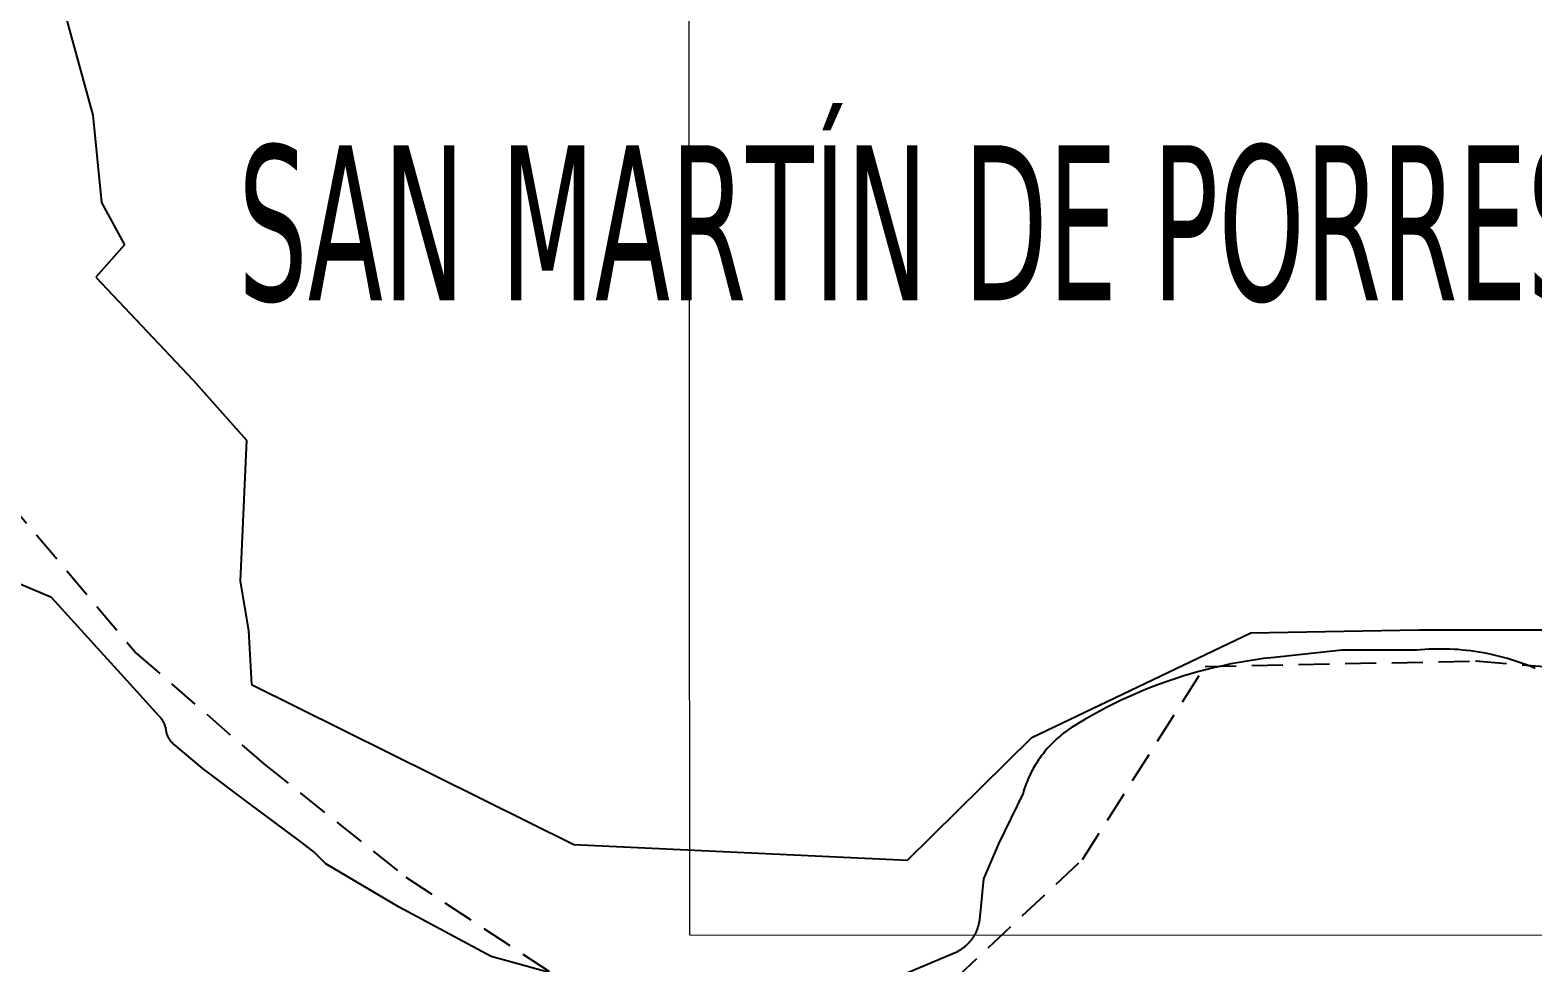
# Model space of a CAD drawing. Header units: metres. Extents: x 2 to 659295185, y -28 to 1124222152.
# Drawn here: x 652752 to 655167, y 1120948 to 1122447 of the extents above; entities that cross this region are included whole.
import ezdxf

# ---------------------------------------------------------------- set-up
doc = ezdxf.new("R2010")
doc.units = ezdxf.units.M
doc.header["$MEASUREMENT"] = 0
doc.linetypes.add('HIDDEN', pattern=[0.375, 0.25, -0.125])
for name, color, linetype in [('CERCA', 7, 'CONTINUOUS'), ('División Parroquial', 130, 'CONTINUOUS'), ('MANZANA', 30, 'CONTINUOUS'), ('TEXTOS', 7, 'CONTINUOUS')]:
    doc.layers.add(name, color=color, linetype=linetype)
doc.layers.add('Limite Municipio', color=1, linetype='HIDDEN', lineweight=30)
doc.styles.get("Standard").update_dxf_attribs({"font": 'tahoma.ttf'})

msp = doc.modelspace()

# ---------------------------------------------------------------- linework, layer by layer
at = {"layer": 'CERCA', "lineweight": 0}
for p, q in [((653807.4947, 1126830.69), (653811.9891, 1120992.707)), ((653811.9891, 1120992.707), (662155.7364, 1120989.7879))]:
    msp.add_line(p, q, dxfattribs=at)
at = {"layer": 'División Parroquial', "color": 1, "flags": 128}
for points in [[(653768.3066, 1120881.6723), (653493.1015, 1120958.0268), (653345.3607, 1121037.3406), (653227.272, 1121107.1264), (653208.2323, 1121126.1626), (653185.3749, 1121143.9289), (653101.5724, 1121206.1063), (653030.4684, 1121259.4054), (652983.4919, 1121298.7374), (652982.3622, 1121299.7372), (652981.4304, 1121300.627), (652980.5399, 1121301.5469), (652979.674, 1121302.5067), (652978.8412, 1121303.4865), (652978.0414, 1121304.4963), (652977.2827, 1121305.536), (652976.5571, 1121306.5958), (652975.8727, 1121307.6856), (652975.2213, 1121308.7954), (652974.6111, 1121309.9252), (652974.0421, 1121311.0849), (652973.5144, 1121312.2547), (652973.0279, 1121313.4444), (652972.5826, 1121314.6542), (652972.1786, 1121315.8739), (652971.8157, 1121317.1137), (652971.5024, 1121318.3634), (652971.2303, 1121319.6132), (652970.9994, 1121320.8829), (652970.818, 1121322.1527), (652970.4387, 1121324.2622), (652970.1336, 1121325.602), (652969.779, 1121326.9317), (652969.3832, 1121328.2414), (652968.9462, 1121329.5412), (652968.4597, 1121330.8309), (652967.9237, 1121332.0906), (652967.3465, 1121333.3404), (652966.7363, 1121334.5701), (652966.0684, 1121335.7699), (652965.3675, 1121336.9497), (652964.6254, 1121338.0994), (652963.842, 1121339.2292), (652963.0174, 1121340.329), (652962.1599, 1121341.3987), (652961.2693, 1121342.4385), (652960.3293, 1121343.4483), (652959.3645, 1121344.4181), (652918.8939, 1121389.0291), (652786.6883, 1121534.7594), (646297.5304, 1124286.6393)], [(655170.9907, 1121421.0025), (655164.7815, 1121423.592), (655158.523, 1121426.0815), (655152.2231, 1121428.461), (655145.8903, 1121430.7306), (655139.5163, 1121432.8901), (655133.101, 1121434.9297), (655126.6528, 1121436.8693), (655120.1715, 1121438.6889), (655113.6573, 1121440.3886), (655107.1184, 1121441.9883), (655100.5547, 1121443.468), (655093.958, 1121444.8277), (655087.3448, 1121446.0774), (655080.7069, 1121447.2072), (655074.0525, 1121448.227), (655067.3816, 1121449.1268), (655060.7025, 1121449.9167), (655053.9986, 1121450.5765), (655047.2948, 1121451.1264), (655040.5744, 1121451.5663), (655033.854, 1121451.8763), (655027.1254, 1121452.0762), (655020.3886, 1121452.1562), (655013.66, 1121452.1262), (655006.9313, 1121451.9662), (655000.2027, 1121451.6963), (654993.4824, 1121451.3064), (654986.7703, 1121450.8065), (654980.0664, 1121450.1766), (654860.3532, 1121450.1766), (654752.0441, 1121438.7889), (654734.5299, 1121436.7393), (654721.353, 1121434.9297), (654708.2174, 1121432.8901), (654695.1147, 1121430.6106), (654682.0533, 1121428.1111), (654669.0331, 1121425.3916), (654656.0707, 1121422.4323), (654643.1577, 1121419.2529), (654630.3024, 1121415.8536), (654617.5049, 1121412.2243), (654604.7733, 1121408.3751), (654592.1159, 1121404.3059), (654579.5245, 1121400.0068), (654567.0156, 1121395.4977), (654554.5891, 1121390.7687), (654542.245, 1121385.8197), (654529.9835, 1121380.6608), (654517.8208, 1121375.2918), (654505.7489, 1121369.703), (654493.7842, 1121363.9142), (654481.9184, 1121357.9054), (654470.1516, 1121351.6966), (654458.5085, 1121345.288), (654446.9726, 1121338.6693), (654435.5521, 1121331.8507), (654424.247, 1121324.8421), (654421.0064, 1121322.6326), (654418.3265, 1121320.733), (654415.6878, 1121318.7833), (654413.0739, 1121316.7938), (654410.5012, 1121314.7542), (654407.9697, 1121312.6746), (654405.463, 1121310.545), (654403.0057, 1121308.3755), (654400.5814, 1121306.1659), (654398.1901, 1121303.9064), (654395.8483, 1121301.6168), (654393.5395, 1121299.2773), (654391.2719, 1121296.9078), (654389.0537, 1121294.4883), (654386.8686, 1121292.0388), (654384.7329, 1121289.5493), (654382.6385, 1121287.0198), (654380.5935, 1121284.4503), (654378.5898, 1121281.8509), (654376.6273, 1121279.2214), (654374.7225, 1121276.5519), (654372.8507, 1121273.8525), (654371.0366, 1121271.1231), (654369.2637, 1121268.3536), (654367.5486, 1121265.5642), (654365.8747, 1121262.7348), (654364.2502, 1121259.8853), (654362.6753, 1121257.0059), (654361.1581, 1121254.0965), (654359.682, 1121251.1671), (654358.2638, 1121248.2077), (654356.895, 1121245.2183), (654355.5839, 1121242.2089), (654354.3222, 1121239.1796), (654353.1101, 1121236.1302), (654351.9557, 1121233.0608), (654350.8507, 1121229.9714), (654349.8035, 1121226.8621), (654348.8058, 1121223.7327), (654347.8658, 1121220.5833), (654308.5248, 1121139.1199), (654284.3645, 1121082.7814), (654278.3203, 1121022.4137), (654278.2131, 1121020.794), (654278.1142, 1121019.5942), (654277.9905, 1121018.4045), (654277.8503, 1121017.2147), (654277.6854, 1121016.025), (654277.504, 1121014.8452), (654277.2978, 1121013.6655), (654277.0752, 1121012.4857), (654276.8278, 1121011.3059), (654276.5639, 1121010.1462), (654276.2753, 1121008.9764), (654275.9702, 1121007.8166), (654275.6404, 1121006.6669), (654275.2941, 1121005.5171), (654274.9313, 1121004.3773), (654274.5437, 1121003.2376), (654274.1314, 1121002.1178), (654273.7109, 1121000.998), (654273.2656, 1120999.8783), (654272.7956, 1120998.7785), (654272.3173, 1120997.6787), (654271.8061, 1120996.5889), (654271.2866, 1120995.5092), (654270.7506, 1120994.4394), (654270.1899, 1120993.3796), (654269.6127, 1120992.3298), (654269.0107, 1120991.29), (654268.4006, 1120990.2602), (654267.7656, 1120989.2404), (654267.1142, 1120988.2306), (654266.4463, 1120987.2408), (654265.7619, 1120986.251), (654265.061, 1120985.2812), (654264.3436, 1120984.3214), (654263.6097, 1120983.3716), (654262.8593, 1120982.4418), (654262.0925, 1120981.522), (654261.3009, 1120980.6122), (654260.5093, 1120979.7224), (654259.6929, 1120978.8425), (654258.8601, 1120977.9727), (654258.0108, 1120977.1229), (654257.1532, 1120976.2931), (654256.2792, 1120975.4732), (654255.3886, 1120974.6634), (654254.4898, 1120973.8736), (654253.5745, 1120973.1037), (654252.6427, 1120972.3439), (654251.7027, 1120971.604), (654250.7462, 1120970.8842), (654249.7814, 1120970.1743), (654248.8002, 1120969.4844), (654247.8024, 1120968.8046), (654246.8047, 1120968.1547), (654245.7904, 1120967.5148), (654244.7597, 1120966.895), (654243.729, 1120966.2951), (654242.6818, 1120965.7052), (654241.6263, 1120965.1353), (654153.4865, 1120927.8429)]]:
    msp.add_lwpolyline(points, dxfattribs=at)
at = {"layer": 'Limite Municipio', "color": 4, "linetype": 'HIDDEN', "lineweight": -3, "ltscale": 200}
for points in [[(652569.3773, 1121864.8477), (652922.7199, 1121445.533), (653127.7529, 1121267.6792), (653355.8164, 1121085.5063), (653619.131, 1120912.4515)], [(654236.9508, 1120920.5399), (654443.4515, 1121113.9905), (654640.453, 1121424.0874), (655075.1492, 1121432.9456), (655547.0836, 1121394.8533)]]:
    msp.add_lwpolyline(points, dxfattribs=at)
at = {"layer": 'MANZANA', "lineweight": -3}
for p, q in [((652771, 1122608), (652853, 1122310)), ((652853, 1122310), (652867, 1122170)), ((652867, 1122170), (652904, 1122102)), ((652904, 1122102), (652858, 1122050)), ((652858, 1122050), (653014, 1121884)), ((653014, 1121884), (653100, 1121788)), ((653100, 1121788), (653090, 1121561)), ((653090, 1121561), (653103, 1121482)), ((654714, 1121478), (654984, 1121483)), ((654984, 1121483), (655274, 1121483)), ((653103, 1121482), (653108, 1121395)), ((654362, 1121310), (654714, 1121478)), ((653108, 1121395), (653626, 1121138)), ((654162, 1121113), (654362, 1121310)), ((653626, 1121138), (654162, 1121113))]:
    msp.add_line(p, q, dxfattribs=at)

# ---------------------------------------------------------------- texts
at = {"layer": 'TEXTOS', "color": 0, "width": 0.6}
msp.add_text('SAN MARTÍN DE PORRES', height=249.51109, dxfattribs=at).set_placement((653086.3691, 1122012.4163))

doc.saveas('drawing.dxf')
